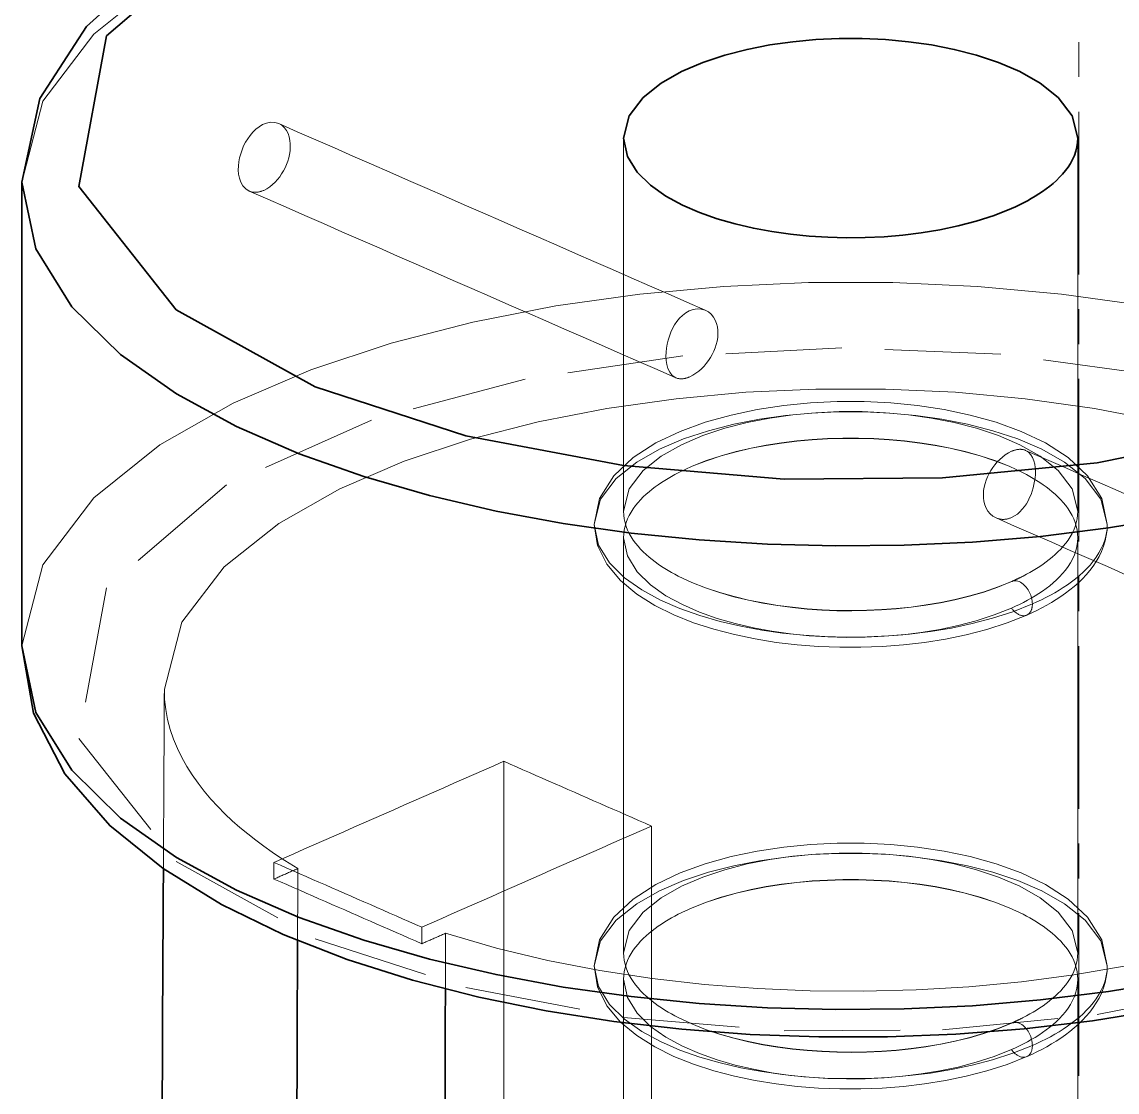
# Model space of a CAD drawing. Header units: millimetres. Extents: x 10 to 410, y 10 to 287.
# Drawn here: x 304.449 to 309.164, y 211.481 to 216.087 of the extents above; entities that cross this region are included whole.
import ezdxf

# ---------------------------------------------------------------- set-up
doc = ezdxf.new("R2010")
doc.units = ezdxf.units.MM
doc.linetypes.add('CENTER', pattern=[1.15, 0.7, -0.15, 0.15, -0.15])
doc.linetypes.add('DASHED', pattern=[0.75, 0.5, -0.25])
for name, color, linetype, lineweight in [('CENTER', 4, 'CENTER', 13), ('HIDDEN', 8, 'DASHED', 18), ('VISIBLE', 7, 'CONTINUOUS', 35)]:
    doc.layers.add(name, color=color, linetype=linetype, lineweight=lineweight)

msp = doc.modelspace()

# ---------------------------------------------------------------- linework, layer by layer
at = {"layer": 'CENTER'}
msp.add_line((309, 169), (309, 273), dxfattribs=at)
at = {"layer": 'HIDDEN'}
for points in [[(311.5858, 215.3964), (311.4959, 215.7456), (311.2763, 216.0342), (310.9922, 216.261), (310.6758, 216.4407), (310.3414, 216.5844), (309.996, 216.6993), (309.6434, 216.79), (309.2861, 216.8597), (308.9256, 216.9104), (308.563, 216.9436), (308.1993, 216.96), (307.8353, 216.96), (307.4715, 216.9436), (307.109, 216.9104), (306.7485, 216.8597), (306.3911, 216.79), (306.0386, 216.6993), (305.6932, 216.5844), (305.3588, 216.4407), (305.0424, 216.261), (304.7583, 216.0342), (304.5387, 215.7456), (304.4488, 215.3964)], [(305.5545, 215.6491), (305.5374, 215.654), (305.5195, 215.6545), (305.502, 215.651), (305.4854, 215.6444), (305.47, 215.6354), (305.4559, 215.6244), (305.443, 215.612), (305.4314, 215.5984), (305.421, 215.5839), (305.4117, 215.5686), (305.4036, 215.5527), (305.3967, 215.5362), (305.3909, 215.5193), (305.3863, 215.502), (305.383, 215.4845), (305.3811, 215.4667), (305.3807, 215.4488), (305.3821, 215.431), (305.3856, 215.4135), (305.3915, 215.3966), (305.4002, 215.3811), (305.4123, 215.3679), (305.4274, 215.3585)], [(305.4901, 215.3616), (305.5036, 215.3685), (305.5163, 215.3769), (305.5281, 215.3863), (305.5391, 215.3968), (305.5493, 215.408), (305.5587, 215.4199), (305.5673, 215.4324), (305.5751, 215.4454), (305.582, 215.4588), (305.5882, 215.4727), (305.5934, 215.4869), (305.5978, 215.5014), (305.6011, 215.5162), (305.6034, 215.5312), (305.6045, 215.5463), (305.6044, 215.5615), (305.6028, 215.5765), (305.5997, 215.5914), (305.5947, 215.6057), (305.5878, 215.6192), (305.5788, 215.6313), (305.5676, 215.6415), (305.5545, 215.6491)], [(305.5545, 215.6491), (305.6344, 215.6141), (305.7142, 215.5792), (305.7941, 215.5443), (305.8739, 215.5094), (305.9538, 215.4744), (306.0336, 215.4395), (306.1135, 215.4046), (306.1933, 215.3696), (306.2732, 215.3347), (306.3531, 215.2998), (306.4329, 215.2649), (306.5128, 215.2299), (306.5926, 215.195), (306.6725, 215.1601), (306.7523, 215.1252), (306.8322, 215.0902), (306.912, 215.0553), (306.9919, 215.0204), (307.0717, 214.9854), (307.1516, 214.9505), (307.2315, 214.9156), (307.3113, 214.8807), (307.3912, 214.8457)], [(307.0393, 213.9807), (307.0393, 214.0505), (307.0393, 214.1203), (307.0393, 214.1902), (307.0393, 214.26), (307.0393, 214.3298), (307.0393, 214.3996), (307.0393, 214.4694), (307.0393, 214.5392), (307.0393, 214.609), (307.0393, 214.6789), (307.0393, 214.7487), (307.0393, 214.8185), (307.0393, 214.8883), (307.0393, 214.9581), (307.0393, 215.0279), (307.0393, 215.0977), (307.0393, 215.1676), (307.0393, 215.2374), (307.0393, 215.3072), (307.0393, 215.377), (307.0393, 215.4468), (307.0393, 215.5166), (307.0393, 215.5864)], [(308.9953, 213.9807), (308.9953, 214.0505), (308.9953, 214.1203), (308.9953, 214.1902), (308.9953, 214.26), (308.9953, 214.3298), (308.9953, 214.3996), (308.9953, 214.4694), (308.9953, 214.5392), (308.9953, 214.609), (308.9953, 214.6789), (308.9953, 214.7487), (308.9953, 214.8185), (308.9953, 214.8883), (308.9953, 214.9581), (308.9953, 215.0279), (308.9953, 215.0977), (308.9953, 215.1676), (308.9953, 215.2374), (308.9953, 215.3072), (308.9953, 215.377), (308.9953, 215.4468), (308.9953, 215.5166), (308.9953, 215.5864)], [(305.4274, 215.3585), (305.43, 215.3574), (305.4326, 215.3564), (305.4353, 215.3556), (305.4381, 215.3549), (305.4408, 215.3543), (305.4436, 215.3539), (305.4464, 215.3535), (305.4492, 215.3533), (305.452, 215.3532), (305.4548, 215.3532), (305.4576, 215.3533), (305.4604, 215.3535), (305.4632, 215.3538), (305.466, 215.3542), (305.4688, 215.3547), (305.4715, 215.3553), (305.4742, 215.356), (305.477, 215.3568), (305.4796, 215.3576), (305.4823, 215.3585), (305.4849, 215.3595), (305.4876, 215.3605), (305.4901, 215.3616)], [(305.4274, 215.3585), (305.5072, 215.3235), (305.5871, 215.2886), (305.667, 215.2537), (305.7468, 215.2187), (305.8267, 215.1838), (305.9065, 215.1489), (305.9864, 215.114), (306.0662, 215.079), (306.1461, 215.0441), (306.2259, 215.0092), (306.3058, 214.9743), (306.3856, 214.9393), (306.4655, 214.9044), (306.5454, 214.8695), (306.6252, 214.8345), (306.7051, 214.7996), (306.7849, 214.7647), (306.8648, 214.7298), (306.9446, 214.6948), (307.0245, 214.6599), (307.1043, 214.625), (307.1842, 214.5901), (307.264, 214.5551)], [(311.5858, 213.4011), (311.4959, 213.7503), (311.2763, 214.0389), (310.9922, 214.2658), (310.6758, 214.4455), (310.3414, 214.5891), (309.996, 214.704), (309.6434, 214.7947), (309.2861, 214.8644), (308.9256, 214.9151), (308.563, 214.9483), (308.1993, 214.9647), (307.8353, 214.9647), (307.4715, 214.9483), (307.109, 214.9151), (306.7485, 214.8644), (306.3911, 214.7947), (306.0386, 214.704), (305.6932, 214.5891), (305.3588, 214.4455), (305.0424, 214.2658), (304.7583, 214.0389), (304.5387, 213.7503), (304.4488, 213.4011)], [(307.3912, 214.8457), (307.3742, 214.8509), (307.3565, 214.852), (307.339, 214.8493), (307.3223, 214.8432), (307.3069, 214.8344), (307.2929, 214.8234), (307.2803, 214.8109), (307.2691, 214.7971), (307.2593, 214.7823), (307.2506, 214.7668), (307.2432, 214.7507), (307.2368, 214.7341), (307.2315, 214.7171), (307.2274, 214.6998), (307.2243, 214.6823), (307.2224, 214.6647), (307.2219, 214.6469), (307.2228, 214.6292), (307.2254, 214.6116), (307.2303, 214.5945), (307.238, 214.5785), (307.2493, 214.5648), (307.264, 214.5551)], [(307.3247, 214.5592), (307.3384, 214.5662), (307.3513, 214.5744), (307.3636, 214.5838), (307.3751, 214.594), (307.3858, 214.605), (307.3958, 214.6167), (307.4051, 214.629), (307.4136, 214.6418), (307.4212, 214.6552), (307.428, 214.669), (307.4338, 214.6832), (307.4386, 214.6979), (307.4423, 214.7128), (307.4447, 214.728), (307.4458, 214.7433), (307.4454, 214.7587), (307.4433, 214.7739), (307.4395, 214.7888), (307.4338, 214.8031), (307.426, 214.8164), (307.4163, 214.8283), (307.4046, 214.8382), (307.3912, 214.8457)], [(310.3947, 212.1713), (310.9822, 212.5204), (311.3603, 213.0767), (311.1744, 213.7118), (310.6377, 214.1317), (310.0068, 214.3974), (309.3424, 214.5643), (308.6634, 214.6564), (307.9787, 214.6838), (307.2943, 214.6493), (306.6163, 214.5495), (305.9543, 214.373), (305.3296, 214.0936), (304.8133, 213.6507), (304.694, 213.0028), (305.1129, 212.4725), (305.7113, 212.1408), (306.3604, 211.9302), (307.0393, 211.8022), (307.7303, 211.7437), (308.4122, 211.7485), (309.0791, 211.8139), (309.7385, 211.9466), (310.3947, 212.1713)], [(307.264, 214.5551), (307.2666, 214.5541), (307.2691, 214.5532), (307.2717, 214.5524), (307.2744, 214.5518), (307.2771, 214.5513), (307.2797, 214.5509), (307.2825, 214.5507), (307.2852, 214.5505), (307.2879, 214.5505), (307.2906, 214.5506), (307.2933, 214.5507), (307.296, 214.551), (307.2987, 214.5514), (307.3014, 214.5518), (307.3041, 214.5524), (307.3067, 214.553), (307.3093, 214.5537), (307.3119, 214.5544), (307.3145, 214.5553), (307.3171, 214.5562), (307.3196, 214.5571), (307.3222, 214.5581), (307.3247, 214.5592)], [(310.9725, 213.2141), (310.8968, 213.5027), (310.7145, 213.741), (310.4791, 213.9283), (310.2172, 214.0768), (309.9404, 214.1955), (309.6546, 214.2905), (309.3628, 214.3654), (309.0672, 214.4231), (308.7689, 214.465), (308.4689, 214.4924), (308.1679, 214.5059), (307.8667, 214.5059), (307.5657, 214.4924), (307.2657, 214.465), (306.9674, 214.4231), (306.6717, 214.3654), (306.38, 214.2905), (306.0941, 214.1955), (305.8174, 214.0768), (305.5554, 213.9283), (305.3201, 213.741), (305.1378, 213.5027), (305.0621, 213.2141)], [(309.1222, 213.9237), (309.099, 214.036), (309.0377, 214.1334), (308.9534, 214.2119), (308.8563, 214.2743), (308.7521, 214.324), (308.6436, 214.3635), (308.5324, 214.3945), (308.4194, 214.4182), (308.3053, 214.4355), (308.1904, 214.4467), (308.075, 214.4523), (307.9596, 214.4523), (307.8442, 214.4467), (307.7293, 214.4355), (307.6151, 214.4182), (307.5021, 214.3945), (307.3909, 214.3635), (307.2825, 214.324), (307.1783, 214.2743), (307.0812, 214.2119), (306.9969, 214.1334), (306.9356, 214.036), (306.9124, 213.9237)], [(309.1222, 213.9237), (309.0944, 214.0318), (309.0264, 214.1212), (308.9384, 214.1914), (308.8405, 214.2471), (308.7369, 214.2915), (308.63, 214.3271), (308.5208, 214.3552), (308.4102, 214.3768), (308.2985, 214.3925), (308.1863, 214.4028), (308.0737, 214.4078), (307.9609, 214.4078), (307.8483, 214.4028), (307.7361, 214.3925), (307.6244, 214.3768), (307.5138, 214.3552), (307.4046, 214.3271), (307.2977, 214.2915), (307.1941, 214.2471), (307.0962, 214.1914), (307.0082, 214.1212), (306.9402, 214.0318), (306.9124, 213.9237)], [(308.9953, 213.9807), (308.9707, 214.0764), (308.9105, 214.1555), (308.8326, 214.2177), (308.7459, 214.2669), (308.6543, 214.3063), (308.5596, 214.3378), (308.463, 214.3627), (308.365, 214.3818), (308.2662, 214.3957), (308.1669, 214.4048), (308.0672, 214.4092), (307.9674, 214.4092), (307.8677, 214.4048), (307.7683, 214.3957), (307.6695, 214.3818), (307.5716, 214.3627), (307.475, 214.3378), (307.3803, 214.3063), (307.2887, 214.2669), (307.2019, 214.2177), (307.1241, 214.1555), (307.0639, 214.0764), (307.0393, 213.9807)], [(308.7597, 214.146), (308.6996, 214.1741), (308.6377, 214.1984), (308.5747, 214.2193), (308.5107, 214.2372), (308.4461, 214.2523), (308.3809, 214.265), (308.3153, 214.2754), (308.2493, 214.2835), (308.1832, 214.2896), (308.1169, 214.2936), (308.0505, 214.2955), (307.9841, 214.2955), (307.9177, 214.2936), (307.8514, 214.2896), (307.7852, 214.2835), (307.7193, 214.2754), (307.6537, 214.265), (307.5885, 214.2523), (307.5239, 214.2372), (307.4599, 214.2193), (307.3968, 214.1984), (307.335, 214.1741), (307.2749, 214.146)], [(308.7597, 214.146), (308.6996, 214.174), (308.6377, 214.1981), (308.5746, 214.2188), (308.5106, 214.2365), (308.4459, 214.2515), (308.3808, 214.264), (308.3151, 214.2742), (308.2492, 214.2823), (308.1831, 214.2882), (308.1168, 214.2922), (308.0505, 214.2941), (307.9841, 214.2941), (307.9177, 214.2922), (307.8515, 214.2882), (307.7853, 214.2823), (307.7194, 214.2742), (307.6538, 214.264), (307.5886, 214.2515), (307.524, 214.2365), (307.46, 214.2188), (307.3969, 214.1981), (307.335, 214.1741), (307.2749, 214.146)], [(308.7099, 214.2384), (308.6962, 214.2314), (308.6832, 214.2231), (308.671, 214.2138), (308.6595, 214.2035), (308.6488, 214.1925), (308.6387, 214.1809), (308.6295, 214.1686), (308.621, 214.1557), (308.6134, 214.1424), (308.6066, 214.1286), (308.6008, 214.1143), (308.596, 214.0997), (308.5923, 214.0848), (308.5899, 214.0696), (308.5888, 214.0542), (308.5892, 214.0388), (308.5913, 214.0236), (308.5951, 214.0087), (308.6008, 213.9944), (308.6085, 213.9811), (308.6183, 213.9693), (308.63, 213.9593), (308.6434, 213.9518)], [(308.7705, 214.2424), (308.768, 214.2435), (308.7654, 214.2443), (308.7628, 214.2451), (308.7602, 214.2457), (308.7575, 214.2463), (308.7548, 214.2466), (308.7521, 214.2469), (308.7494, 214.247), (308.7467, 214.2471), (308.744, 214.247), (308.7413, 214.2468), (308.7386, 214.2466), (308.7359, 214.2462), (308.7332, 214.2457), (308.7305, 214.2452), (308.7279, 214.2446), (308.7252, 214.2439), (308.7226, 214.2431), (308.72, 214.2423), (308.7175, 214.2414), (308.7149, 214.2404), (308.7124, 214.2394), (308.7099, 214.2384)], [(308.7099, 213.9533), (308.723, 213.9602), (308.7351, 213.9686), (308.7463, 213.9784), (308.7564, 213.9891), (308.7656, 214.0007), (308.7739, 214.013), (308.7813, 214.0257), (308.7879, 214.039), (308.7938, 214.0526), (308.7988, 214.0665), (308.8031, 214.0806), (308.8066, 214.095), (308.8094, 214.1095), (308.8114, 214.1242), (308.8125, 214.1389), (308.8127, 214.1537), (308.8118, 214.1685), (308.8097, 214.1831), (308.8061, 214.1975), (308.8008, 214.2113), (308.7932, 214.2239), (308.7831, 214.2347), (308.7705, 214.2424)], [(308.7705, 214.2424), (308.8504, 214.2075), (308.9302, 214.1726), (309.0101, 214.1376), (309.0899, 214.1027), (309.1698, 214.0678), (309.2497, 214.0329), (309.3295, 213.9979), (309.4094, 213.963), (309.4892, 213.9281), (309.5691, 213.8932), (309.6489, 213.8582), (309.7288, 213.8233), (309.8086, 213.7884), (309.8885, 213.7534), (309.9684, 213.7185), (310.0482, 213.6836), (310.1281, 213.6487), (310.2079, 213.6137), (310.2878, 213.5788), (310.3676, 213.5439), (310.4475, 213.509), (310.5273, 213.474), (310.6072, 213.4391)], [(307.2749, 214.146), (307.2601, 214.1383), (307.2455, 214.1302), (307.231, 214.1219), (307.2168, 214.1132), (307.2027, 214.1042), (307.1889, 214.0948), (307.1754, 214.0851), (307.1621, 214.0749), (307.1492, 214.0644), (307.1367, 214.0534), (307.1245, 214.0419), (307.1129, 214.03), (307.1017, 214.0176), (307.0912, 214.0047), (307.0813, 213.9912), (307.0723, 213.9772), (307.064, 213.9627), (307.0568, 213.9476), (307.0507, 213.9321), (307.0458, 213.9162), (307.0422, 213.8999), (307.04, 213.8834), (307.0393, 213.8667)], [(308.9953, 213.8667), (308.9946, 213.8834), (308.9924, 213.8999), (308.9888, 213.9162), (308.9839, 213.9321), (308.9778, 213.9476), (308.9705, 213.9627), (308.9623, 213.9772), (308.9532, 213.9912), (308.9434, 214.0047), (308.9329, 214.0176), (308.9217, 214.03), (308.91, 214.0419), (308.8979, 214.0534), (308.8854, 214.0644), (308.8724, 214.0749), (308.8592, 214.0851), (308.8457, 214.0948), (308.8319, 214.1042), (308.8178, 214.1132), (308.8036, 214.1219), (308.7891, 214.1302), (308.7745, 214.1383), (308.7597, 214.146)], [(307.0393, 213.9807), (307.04, 213.9641), (307.0422, 213.9475), (307.0458, 213.9312), (307.0507, 213.9153), (307.0568, 213.8998), (307.064, 213.8847), (307.0723, 213.8702), (307.0813, 213.8562), (307.0912, 213.8428), (307.1017, 213.8298), (307.1129, 213.8174), (307.1245, 213.8055), (307.1367, 213.794), (307.1492, 213.783), (307.1621, 213.7725), (307.1754, 213.7623), (307.1889, 213.7526), (307.2027, 213.7432), (307.2168, 213.7342), (307.231, 213.7255), (307.2455, 213.7172), (307.2601, 213.7091), (307.2749, 213.7014)], [(308.6434, 213.9518), (308.6462, 213.9507), (308.649, 213.9496), (308.6518, 213.9487), (308.6547, 213.9479), (308.6576, 213.9472), (308.6605, 213.9466), (308.6634, 213.9462), (308.6664, 213.9458), (308.6693, 213.9456), (308.6723, 213.9455), (308.6753, 213.9454), (308.6783, 213.9455), (308.6812, 213.9458), (308.6842, 213.9461), (308.6872, 213.9465), (308.6901, 213.947), (308.693, 213.9476), (308.6959, 213.9484), (308.6988, 213.9492), (308.7016, 213.9501), (308.7044, 213.9511), (308.7072, 213.9522), (308.7099, 213.9533)], [(308.6434, 213.9518), (308.7233, 213.9169), (308.8031, 213.882), (308.883, 213.847), (308.9628, 213.8121), (309.0427, 213.7772), (309.1225, 213.7422), (309.2024, 213.7073), (309.2823, 213.6724), (309.3621, 213.6375), (309.442, 213.6025), (309.5218, 213.5676), (309.6017, 213.5327), (309.6815, 213.4978), (309.7614, 213.4628), (309.8412, 213.4279), (309.9211, 213.393), (310.0009, 213.358), (310.0808, 213.3231), (310.1607, 213.2882), (310.2405, 213.2533), (310.3204, 213.2183), (310.4002, 213.1834), (310.4801, 213.1485)], [(308.7597, 213.7014), (308.7745, 213.7091), (308.7891, 213.7172), (308.8036, 213.7255), (308.8178, 213.7342), (308.8319, 213.7432), (308.8457, 213.7526), (308.8592, 213.7623), (308.8724, 213.7725), (308.8854, 213.783), (308.8979, 213.794), (308.91, 213.8055), (308.9217, 213.8174), (308.9329, 213.8298), (308.9434, 213.8428), (308.9532, 213.8562), (308.9623, 213.8702), (308.9705, 213.8847), (308.9778, 213.8998), (308.9839, 213.9153), (308.9888, 213.9312), (308.9924, 213.9475), (308.9946, 213.9641), (308.9953, 213.9807)], [(306.9124, 213.9237), (306.931, 213.8351), (306.979, 213.7579), (307.044, 213.6942), (307.1185, 213.6417), (307.1986, 213.5982), (307.2822, 213.5618), (307.3681, 213.5314), (307.4557, 213.5062), (307.5445, 213.4856), (307.6342, 213.469), (307.7245, 213.4563), (307.8152, 213.4471), (307.9062, 213.4414), (307.9973, 213.439), (308.0885, 213.44), (308.1796, 213.4442), (308.2704, 213.4519), (308.3609, 213.463), (308.4509, 213.4778), (308.5401, 213.4967), (308.6283, 213.5198), (308.715, 213.5478), (308.7998, 213.5815)], [(308.7756, 213.5334), (308.6905, 213.4997), (308.6034, 213.4718), (308.5149, 213.4488), (308.4253, 213.4302), (308.335, 213.4158), (308.2441, 213.4052), (308.1529, 213.3983), (308.0615, 213.3949), (307.97, 213.3949), (307.8786, 213.3984), (307.7874, 213.4055), (307.6966, 213.4162), (307.6063, 213.4308), (307.5167, 213.4494), (307.4282, 213.4726), (307.3412, 213.5008), (307.2563, 213.5347), (307.1743, 213.5753), (307.0969, 213.6239), (307.0266, 213.6823), (306.9678, 213.7522), (306.9271, 213.8338), (306.9124, 213.9237)], [(309.1222, 213.9237), (309.1212, 213.8997), (309.1181, 213.876), (309.113, 213.8525), (309.106, 213.8296), (309.0972, 213.8072), (309.0868, 213.7856), (309.0749, 213.7648), (309.0617, 213.7448), (309.0473, 213.7256), (309.0318, 213.7072), (309.0154, 213.6897), (308.9982, 213.673), (308.9802, 213.6571), (308.9617, 213.6419), (308.9425, 213.6274), (308.9229, 213.6136), (308.9028, 213.6005), (308.8824, 213.588), (308.8615, 213.576), (308.8404, 213.5646), (308.819, 213.5537), (308.7974, 213.5433), (308.7756, 213.5334)], [(308.7998, 213.5815), (308.8194, 213.5903), (308.8389, 213.5996), (308.8582, 213.6092), (308.8772, 213.6193), (308.896, 213.6298), (308.9146, 213.6408), (308.9328, 213.6523), (308.9507, 213.6643), (308.9682, 213.6769), (308.9853, 213.69), (309.0019, 213.7038), (309.018, 213.7182), (309.0334, 213.7333), (309.048, 213.7491), (309.0618, 213.7656), (309.0746, 213.783), (309.0863, 213.8011), (309.0966, 213.82), (309.1055, 213.8397), (309.1126, 213.86), (309.1179, 213.8809), (309.1211, 213.9022), (309.1222, 213.9237)], [(307.0393, 213.8667), (307.0557, 213.7882), (307.0982, 213.72), (307.1558, 213.6636), (307.2217, 213.6171), (307.2926, 213.5786), (307.3666, 213.5464), (307.4427, 213.5195), (307.5202, 213.4972), (307.5988, 213.4789), (307.6782, 213.4642), (307.7581, 213.453), (307.8384, 213.4449), (307.919, 213.4398), (307.9996, 213.4377), (308.0803, 213.4385), (308.1609, 213.4423), (308.2414, 213.449), (308.3215, 213.4589), (308.4011, 213.472), (308.4801, 213.4887), (308.5581, 213.5092), (308.6349, 213.534), (308.7099, 213.5638)], [(307.0393, 212.0804), (307.0393, 212.1581), (307.0393, 212.2358), (307.0393, 212.3134), (307.0393, 212.3911), (307.0393, 212.4688), (307.0393, 212.5464), (307.0393, 212.6241), (307.0393, 212.7017), (307.0393, 212.7794), (307.0393, 212.8571), (307.0393, 212.9347), (307.0393, 213.0124), (307.0393, 213.0901), (307.0393, 213.1677), (307.0393, 213.2454), (307.0393, 213.3231), (307.0393, 213.4007), (307.0393, 213.4784), (307.0393, 213.556), (307.0393, 213.6337), (307.0393, 213.7114), (307.0393, 213.789), (307.0393, 213.8667)], [(308.7099, 213.5638), (308.7273, 213.5716), (308.7445, 213.5798), (308.7616, 213.5883), (308.7785, 213.5973), (308.7951, 213.6066), (308.8115, 213.6163), (308.8277, 213.6265), (308.8435, 213.6371), (308.859, 213.6482), (308.8742, 213.6598), (308.8889, 213.672), (308.9031, 213.6848), (308.9167, 213.6981), (308.9296, 213.7121), (308.9419, 213.7268), (308.9532, 213.7421), (308.9635, 213.7582), (308.9727, 213.7749), (308.9805, 213.7923), (308.9868, 213.8103), (308.9915, 213.8288), (308.9944, 213.8477), (308.9953, 213.8667)], [(308.9953, 212.0804), (308.9953, 212.1581), (308.9953, 212.2358), (308.9953, 212.3134), (308.9953, 212.3911), (308.9953, 212.4688), (308.9953, 212.5464), (308.9953, 212.6241), (308.9953, 212.7017), (308.9953, 212.7794), (308.9953, 212.8571), (308.9953, 212.9347), (308.9953, 213.0124), (308.9953, 213.0901), (308.9953, 213.1677), (308.9953, 213.2454), (308.9953, 213.3231), (308.9953, 213.4007), (308.9953, 213.4784), (308.9953, 213.556), (308.9953, 213.6337), (308.9953, 213.7114), (308.9953, 213.789), (308.9953, 213.8667)], [(307.2749, 213.7014), (307.3328, 213.6742), (307.3923, 213.6507), (307.453, 213.6302), (307.5146, 213.6127), (307.5768, 213.5976), (307.6396, 213.5849), (307.7027, 213.5744), (307.7662, 213.566), (307.8299, 213.5596), (307.8937, 213.5551), (307.9577, 213.5524), (308.0217, 213.5516), (308.0858, 213.5527), (308.1497, 213.5556), (308.2136, 213.5604), (308.2772, 213.5671), (308.3407, 213.5758), (308.4038, 213.5866), (308.4665, 213.5996), (308.5286, 213.6149), (308.59, 213.6329), (308.6506, 213.6537), (308.7099, 213.6778)], [(307.2749, 213.7014), (307.3329, 213.6743), (307.3925, 213.6509), (307.4533, 213.6306), (307.515, 213.6132), (307.5773, 213.5983), (307.6402, 213.5858), (307.7034, 213.5755), (307.7669, 213.5672), (307.8307, 213.5608), (307.8946, 213.5564), (307.9587, 213.5538), (308.0227, 213.5531), (308.0868, 213.5541), (308.1508, 213.557), (308.2147, 213.5618), (308.2785, 213.5684), (308.3419, 213.5771), (308.4051, 213.5878), (308.4679, 213.6007), (308.5301, 213.616), (308.5916, 213.6338), (308.6523, 213.6546), (308.7117, 213.6786)], [(308.7099, 213.6778), (308.7121, 213.6787), (308.7143, 213.6797), (308.7165, 213.6807), (308.7187, 213.6817), (308.7209, 213.6827), (308.723, 213.6837), (308.7252, 213.6847), (308.7274, 213.6857), (308.7296, 213.6867), (308.7317, 213.6877), (308.7339, 213.6887), (308.7361, 213.6897), (308.7382, 213.6908), (308.7404, 213.6918), (308.7426, 213.6929), (308.7447, 213.6939), (308.7469, 213.695), (308.749, 213.696), (308.7512, 213.6971), (308.7533, 213.6982), (308.7555, 213.6992), (308.7576, 213.7003), (308.7597, 213.7014)], [(308.7117, 213.6786), (308.7116, 213.6786), (308.7115, 213.6785), (308.7114, 213.6785), (308.7114, 213.6785), (308.7113, 213.6784), (308.7112, 213.6784), (308.7111, 213.6784), (308.7111, 213.6783), (308.711, 213.6783), (308.7109, 213.6783), (308.7108, 213.6782), (308.7107, 213.6782), (308.7107, 213.6781), (308.7106, 213.6781), (308.7105, 213.6781), (308.7104, 213.678), (308.7104, 213.678), (308.7103, 213.678), (308.7102, 213.6779), (308.7101, 213.6779), (308.7101, 213.6778), (308.71, 213.6778), (308.7099, 213.6778)], [(308.7597, 213.7014), (308.7577, 213.7004), (308.7556, 213.6993), (308.7535, 213.6983), (308.7515, 213.6973), (308.7494, 213.6962), (308.7473, 213.6952), (308.7452, 213.6942), (308.7432, 213.6932), (308.7411, 213.6922), (308.739, 213.6912), (308.7369, 213.6902), (308.7348, 213.6892), (308.7327, 213.6882), (308.7306, 213.6872), (308.7285, 213.6862), (308.7264, 213.6853), (308.7243, 213.6843), (308.7222, 213.6833), (308.7201, 213.6824), (308.718, 213.6814), (308.7159, 213.6805), (308.7138, 213.6795), (308.7117, 213.6786)], [(308.7998, 213.5815), (308.7995, 213.588), (308.7989, 213.5944), (308.7978, 213.6008), (308.7964, 213.6072), (308.7946, 213.6134), (308.7925, 213.6196), (308.7901, 213.6256), (308.7874, 213.6315), (308.7844, 213.6372), (308.781, 213.6428), (308.7774, 213.6482), (308.7734, 213.6534), (308.7692, 213.6583), (308.7646, 213.6629), (308.7598, 213.6672), (308.7546, 213.6711), (308.749, 213.6746), (308.7432, 213.6775), (308.7371, 213.6796), (308.7308, 213.681), (308.7243, 213.6814), (308.7178, 213.6806), (308.7117, 213.6786)], [(308.7756, 213.5334), (308.7778, 213.5345), (308.7799, 213.5358), (308.7819, 213.5372), (308.7839, 213.5387), (308.7857, 213.5404), (308.7874, 213.5422), (308.7889, 213.5441), (308.7904, 213.5461), (308.7917, 213.5482), (308.7929, 213.5504), (308.794, 213.5526), (308.795, 213.5549), (308.7959, 213.5572), (308.7967, 213.5595), (308.7974, 213.5619), (308.798, 213.5643), (308.7985, 213.5667), (308.7989, 213.5691), (308.7992, 213.5716), (308.7995, 213.5741), (308.7996, 213.5765), (308.7997, 213.579), (308.7998, 213.5815)], [(308.7099, 213.5638), (308.7119, 213.561), (308.714, 213.5584), (308.7162, 213.5558), (308.7185, 213.5533), (308.7208, 213.5508), (308.7233, 213.5485), (308.7258, 213.5462), (308.7284, 213.5441), (308.7311, 213.542), (308.7339, 213.5401), (308.7368, 213.5383), (308.7397, 213.5366), (308.7427, 213.5352), (308.7459, 213.5338), (308.7491, 213.5327), (308.7523, 213.5318), (308.7556, 213.5312), (308.759, 213.5308), (308.7624, 213.5307), (308.7658, 213.5309), (308.7691, 213.5314), (308.7724, 213.5322), (308.7756, 213.5334)], [(305.0621, 213.2141), (305.0619, 213.1805), (305.0617, 213.1469), (305.0615, 213.1133), (305.0614, 213.0796), (305.0612, 213.046), (305.061, 213.0124), (305.0609, 212.9788), (305.0607, 212.9452), (305.0605, 212.9116), (305.0603, 212.878), (305.0602, 212.8444), (305.06, 212.8108), (305.0598, 212.7772), (305.0596, 212.7436), (305.0595, 212.71), (305.0593, 212.6764), (305.0591, 212.6428), (305.0589, 212.6092), (305.0588, 212.5756), (305.0586, 212.542), (305.0584, 212.5084), (305.0582, 212.4748), (305.0581, 212.4412)], [(305.0621, 213.2141), (305.0635, 213.1704), (305.0683, 213.1269), (305.0763, 213.0839), (305.0874, 213.0416), (305.1014, 213.0002), (305.1181, 212.9598), (305.1373, 212.9205), (305.1587, 212.8823), (305.1821, 212.8454), (305.2073, 212.8097), (305.2341, 212.7752), (305.2624, 212.7418), (305.292, 212.7097), (305.3228, 212.6786), (305.3547, 212.6486), (305.3874, 212.6197), (305.4211, 212.5917), (305.4555, 212.5647), (305.4906, 212.5387), (305.5263, 212.5135), (305.5627, 212.4891), (305.5995, 212.4656), (305.6369, 212.4428)], [(306.2733, 212.1644), (306.492, 212.1006), (306.7135, 212.0476), (306.9371, 212.0043), (307.1623, 211.97), (307.3886, 211.9443), (307.6157, 211.9266), (307.8433, 211.9168), (308.071, 211.9148), (308.2987, 211.9205), (308.5261, 211.9339), (308.7529, 211.9554), (308.9787, 211.9851), (309.2032, 212.0236), (309.4259, 212.0713), (309.6462, 212.1293), (309.8632, 212.1986), (310.0756, 212.2808), (310.2815, 212.3779), (310.478, 212.4931), (310.6595, 212.6304), (310.8163, 212.7951), (310.9299, 212.9917), (310.9725, 213.2141)], [(305.5342, 212.4689), (305.5772, 212.4878), (305.6202, 212.5067), (305.6632, 212.5257), (305.7062, 212.5446), (305.7492, 212.5635), (305.7922, 212.5824), (305.8352, 212.6014), (305.8782, 212.6203), (305.9213, 212.6392), (305.9643, 212.6581), (306.0073, 212.6771), (306.0503, 212.696), (306.0933, 212.7149), (306.1363, 212.7338), (306.1793, 212.7528), (306.2223, 212.7717), (306.2653, 212.7906), (306.3083, 212.8095), (306.3513, 212.8285), (306.3943, 212.8474), (306.4373, 212.8663), (306.4803, 212.8852), (306.5233, 212.9042)], [(306.5233, 209.2699), (306.5233, 209.4279), (306.5233, 209.5859), (306.5233, 209.7439), (306.5233, 209.9019), (306.5233, 210.0599), (306.5233, 210.218), (306.5233, 210.376), (306.5233, 210.534), (306.5233, 210.692), (306.5233, 210.85), (306.5233, 211.008), (306.5233, 211.166), (306.5233, 211.324), (306.5233, 211.482), (306.5233, 211.6401), (306.5233, 211.7981), (306.5233, 211.9561), (306.5233, 212.1141), (306.5233, 212.2721), (306.5233, 212.4301), (306.5233, 212.5881), (306.5233, 212.7461), (306.5233, 212.9042)], [(306.5233, 212.9042), (306.551, 212.8921), (306.5787, 212.8799), (306.6063, 212.8678), (306.634, 212.8557), (306.6617, 212.8436), (306.6894, 212.8315), (306.717, 212.8194), (306.7447, 212.8073), (306.7724, 212.7952), (306.8, 212.7831), (306.8277, 212.771), (306.8554, 212.7589), (306.8831, 212.7468), (306.9107, 212.7347), (306.9384, 212.7226), (306.9661, 212.7105), (306.9938, 212.6984), (307.0214, 212.6863), (307.0491, 212.6742), (307.0768, 212.6621), (307.1044, 212.65), (307.1321, 212.6379), (307.1598, 212.6258)], [(306.1707, 212.1905), (306.2137, 212.2094), (306.2567, 212.2283), (306.2997, 212.2473), (306.3427, 212.2662), (306.3857, 212.2851), (306.4287, 212.304), (306.4717, 212.323), (306.5147, 212.3419), (306.5577, 212.3608), (306.6007, 212.3797), (306.6437, 212.3987), (306.6867, 212.4176), (306.7297, 212.4365), (306.7727, 212.4554), (306.8157, 212.4744), (306.8588, 212.4933), (306.9018, 212.5122), (306.9448, 212.5311), (306.9878, 212.5501), (307.0308, 212.569), (307.0738, 212.5879), (307.1168, 212.6068), (307.1598, 212.6258)], [(307.1598, 208.9915), (307.1598, 209.1495), (307.1598, 209.3075), (307.1598, 209.4655), (307.1598, 209.6235), (307.1598, 209.7816), (307.1598, 209.9396), (307.1598, 210.0976), (307.1598, 210.2556), (307.1598, 210.4136), (307.1598, 210.5716), (307.1598, 210.7296), (307.1598, 210.8876), (307.1598, 211.0457), (307.1598, 211.2037), (307.1598, 211.3617), (307.1598, 211.5197), (307.1598, 211.6777), (307.1598, 211.8357), (307.1598, 211.9937), (307.1598, 212.1517), (307.1598, 212.3097), (307.1598, 212.4678), (307.1598, 212.6258)], [(309.1222, 212.0234), (309.099, 212.1358), (309.0377, 212.2331), (308.9534, 212.3116), (308.8563, 212.374), (308.7521, 212.4237), (308.6436, 212.4632), (308.5324, 212.4942), (308.4194, 212.518), (308.3053, 212.5352), (308.1904, 212.5465), (308.075, 212.552), (307.9596, 212.552), (307.8442, 212.5465), (307.7293, 212.5352), (307.6151, 212.518), (307.5021, 212.4942), (307.3909, 212.4632), (307.2825, 212.4237), (307.1783, 212.374), (307.0812, 212.3116), (306.9969, 212.2331), (306.9356, 212.1358), (306.9124, 212.0234)], [(309.1222, 212.0234), (309.0944, 212.1315), (309.0264, 212.2209), (308.9384, 212.2911), (308.8405, 212.3468), (308.7369, 212.3913), (308.63, 212.4268), (308.5208, 212.4549), (308.4102, 212.4765), (308.2985, 212.4922), (308.1863, 212.5025), (308.0737, 212.5076), (307.9609, 212.5076), (307.8483, 212.5025), (307.7361, 212.4922), (307.6244, 212.4765), (307.5138, 212.4549), (307.4046, 212.4268), (307.2977, 212.3913), (307.1941, 212.3468), (307.0962, 212.2911), (307.0082, 212.2209), (306.9402, 212.1315), (306.9124, 212.0234)], [(308.9953, 212.0804), (308.9707, 212.1761), (308.9105, 212.2552), (308.8326, 212.3174), (308.7459, 212.3667), (308.6543, 212.406), (308.5596, 212.4375), (308.463, 212.4624), (308.365, 212.4815), (308.2662, 212.4954), (308.1669, 212.5045), (308.0672, 212.509), (307.9674, 212.509), (307.8677, 212.5045), (307.7683, 212.4954), (307.6695, 212.4815), (307.5716, 212.4624), (307.475, 212.4375), (307.3803, 212.406), (307.2887, 212.3667), (307.2019, 212.3174), (307.1241, 212.2552), (307.0639, 212.1761), (307.0393, 212.0804)], [(305.5342, 212.3976), (305.5342, 212.4007), (305.5342, 212.4038), (305.5342, 212.4069), (305.5342, 212.41), (305.5342, 212.4131), (305.5342, 212.4162), (305.5342, 212.4193), (305.5342, 212.4224), (305.5342, 212.4255), (305.5342, 212.4286), (305.5342, 212.4317), (305.5342, 212.4348), (305.5342, 212.4379), (305.5342, 212.441), (305.5342, 212.4441), (305.5342, 212.4472), (305.5342, 212.4503), (305.5342, 212.4534), (305.5342, 212.4565), (305.5342, 212.4596), (305.5342, 212.4627), (305.5342, 212.4658), (305.5342, 212.4689)], [(305.5342, 212.4689), (305.5619, 212.4568), (305.5896, 212.4447), (305.6172, 212.4326), (305.6449, 212.4205), (305.6726, 212.4084), (305.7002, 212.3963), (305.7279, 212.3842), (305.7556, 212.3721), (305.7833, 212.3599), (305.8109, 212.3478), (305.8386, 212.3357), (305.8663, 212.3236), (305.894, 212.3115), (305.9216, 212.2994), (305.9493, 212.2873), (305.977, 212.2752), (306.0046, 212.2631), (306.0323, 212.251), (306.06, 212.2389), (306.0877, 212.2268), (306.1153, 212.2147), (306.143, 212.2026), (306.1707, 212.1905)], [(305.5342, 212.3976), (305.5387, 212.3996), (305.5431, 212.4015), (305.5476, 212.4035), (305.5521, 212.4055), (305.5565, 212.4074), (305.561, 212.4094), (305.5654, 212.4114), (305.5699, 212.4133), (305.5744, 212.4153), (305.5788, 212.4173), (305.5833, 212.4192), (305.5878, 212.4212), (305.5922, 212.4231), (305.5967, 212.4251), (305.6012, 212.4271), (305.6056, 212.429), (305.6101, 212.431), (305.6145, 212.433), (305.619, 212.4349), (305.6235, 212.4369), (305.6279, 212.4389), (305.6324, 212.4408), (305.6369, 212.4428)], [(305.6369, 212.4428), (305.6368, 212.4293), (305.6368, 212.4159), (305.6367, 212.4024), (305.6367, 212.389), (305.6366, 212.3755), (305.6366, 212.362), (305.6365, 212.3486), (305.6365, 212.3351), (305.6364, 212.3217), (305.6364, 212.3082), (305.6363, 212.2947), (305.6363, 212.2813), (305.6362, 212.2678), (305.6362, 212.2544), (305.6361, 212.2409), (305.6361, 212.2274), (305.636, 212.214), (305.636, 212.2005), (305.6359, 212.1871), (305.6359, 212.1736), (305.6358, 212.1601), (305.6358, 212.1467), (305.6357, 212.1332)], [(306.1707, 212.1192), (306.143, 212.1313), (306.1153, 212.1434), (306.0877, 212.1555), (306.06, 212.1677), (306.0323, 212.1798), (306.0046, 212.1919), (305.977, 212.204), (305.9493, 212.2161), (305.9216, 212.2282), (305.894, 212.2403), (305.8663, 212.2524), (305.8386, 212.2645), (305.8109, 212.2766), (305.7833, 212.2887), (305.7556, 212.3008), (305.7279, 212.3129), (305.7002, 212.325), (305.6726, 212.3371), (305.6449, 212.3492), (305.6172, 212.3613), (305.5896, 212.3734), (305.5619, 212.3855), (305.5342, 212.3976)], [(308.7597, 212.2457), (308.6996, 212.2739), (308.6377, 212.2981), (308.5747, 212.319), (308.5107, 212.3369), (308.4461, 212.3521), (308.3809, 212.3648), (308.3153, 212.3751), (308.2493, 212.3833), (308.1832, 212.3893), (308.1169, 212.3933), (308.0505, 212.3953), (307.9841, 212.3953), (307.9177, 212.3933), (307.8514, 212.3893), (307.7852, 212.3833), (307.7193, 212.3751), (307.6537, 212.3648), (307.5885, 212.3521), (307.5239, 212.3369), (307.4599, 212.319), (307.3968, 212.2981), (307.335, 212.2739), (307.2749, 212.2457)], [(308.7597, 212.2457), (308.6996, 212.2738), (308.6377, 212.2979), (308.5746, 212.3185), (308.5106, 212.3362), (308.4459, 212.3512), (308.3808, 212.3638), (308.3151, 212.374), (308.2492, 212.382), (308.1831, 212.388), (308.1168, 212.3919), (308.0505, 212.3938), (307.9841, 212.3938), (307.9177, 212.3919), (307.8515, 212.388), (307.7853, 212.382), (307.7194, 212.374), (307.6538, 212.3638), (307.5886, 212.3512), (307.524, 212.3362), (307.46, 212.3185), (307.3969, 212.2979), (307.335, 212.2738), (307.2749, 212.2457)], [(307.2749, 212.2457), (307.2601, 212.238), (307.2455, 212.23), (307.231, 212.2216), (307.2168, 212.2129), (307.2027, 212.2039), (307.1889, 212.1945), (307.1754, 212.1848), (307.1621, 212.1746), (307.1492, 212.1641), (307.1367, 212.1531), (307.1245, 212.1417), (307.1129, 212.1297), (307.1017, 212.1173), (307.0912, 212.1044), (307.0813, 212.0909), (307.0723, 212.0769), (307.064, 212.0624), (307.0568, 212.0474), (307.0507, 212.0319), (307.0458, 212.0159), (307.0422, 211.9996), (307.04, 211.9831), (307.0393, 211.9664)], [(308.9953, 211.9664), (308.9946, 211.9831), (308.9924, 211.9996), (308.9888, 212.0159), (308.9839, 212.0319), (308.9778, 212.0474), (308.9705, 212.0624), (308.9623, 212.0769), (308.9532, 212.0909), (308.9434, 212.1044), (308.9329, 212.1173), (308.9217, 212.1297), (308.91, 212.1417), (308.8979, 212.1531), (308.8854, 212.1641), (308.8724, 212.1746), (308.8592, 212.1848), (308.8457, 212.1945), (308.8319, 212.2039), (308.8178, 212.2129), (308.8036, 212.2216), (308.7891, 212.23), (308.7745, 212.238), (308.7597, 212.2457)], [(306.1707, 212.1192), (306.1707, 212.1223), (306.1707, 212.1254), (306.1707, 212.1285), (306.1707, 212.1316), (306.1707, 212.1347), (306.1707, 212.1378), (306.1707, 212.1409), (306.1707, 212.144), (306.1707, 212.1471), (306.1707, 212.1502), (306.1707, 212.1533), (306.1707, 212.1564), (306.1707, 212.1595), (306.1707, 212.1626), (306.1707, 212.1657), (306.1707, 212.1688), (306.1707, 212.1719), (306.1707, 212.175), (306.1707, 212.1781), (306.1707, 212.1812), (306.1707, 212.1843), (306.1707, 212.1874), (306.1707, 212.1905)], [(306.1707, 212.1192), (306.1751, 212.1212), (306.1796, 212.1232), (306.1841, 212.1251), (306.1885, 212.1271), (306.193, 212.1291), (306.1975, 212.131), (306.2019, 212.133), (306.2064, 212.1349), (306.2108, 212.1369), (306.2153, 212.1389), (306.2198, 212.1408), (306.2242, 212.1428), (306.2287, 212.1448), (306.2332, 212.1467), (306.2376, 212.1487), (306.2421, 212.1507), (306.2465, 212.1526), (306.251, 212.1546), (306.2555, 212.1566), (306.2599, 212.1585), (306.2644, 212.1605), (306.2689, 212.1624), (306.2733, 212.1644)], [(306.2733, 212.1644), (306.2733, 212.154), (306.2732, 212.1435), (306.2732, 212.1331), (306.2732, 212.1227), (306.2731, 212.1122), (306.2731, 212.1018), (306.2731, 212.0913), (306.273, 212.0809), (306.273, 212.0705), (306.2729, 212.06), (306.2729, 212.0496), (306.2729, 212.0391), (306.2728, 212.0287), (306.2728, 212.0183), (306.2727, 212.0078), (306.2727, 211.9974), (306.2727, 211.987), (306.2726, 211.9765), (306.2726, 211.9661), (306.2725, 211.9556), (306.2725, 211.9452), (306.2725, 211.9348), (306.2724, 211.9243)], [(307.0393, 212.0804), (307.04, 212.0638), (307.0422, 212.0472), (307.0458, 212.031), (307.0507, 212.015), (307.0568, 211.9995), (307.064, 211.9845), (307.0723, 211.9699), (307.0813, 211.9559), (307.0912, 211.9425), (307.1017, 211.9296), (307.1129, 211.9171), (307.1245, 211.9052), (307.1367, 211.8938), (307.1492, 211.8828), (307.1621, 211.8722), (307.1754, 211.8621), (307.1889, 211.8523), (307.2027, 211.843), (307.2168, 211.8339), (307.231, 211.8253), (307.2455, 211.8169), (307.2601, 211.8089), (307.2749, 211.8011)], [(308.7597, 211.8011), (308.7745, 211.8089), (308.7891, 211.8169), (308.8036, 211.8253), (308.8178, 211.8339), (308.8319, 211.843), (308.8457, 211.8523), (308.8592, 211.8621), (308.8724, 211.8722), (308.8854, 211.8828), (308.8979, 211.8938), (308.91, 211.9052), (308.9217, 211.9171), (308.9329, 211.9296), (308.9434, 211.9425), (308.9532, 211.9559), (308.9623, 211.9699), (308.9705, 211.9845), (308.9778, 211.9995), (308.9839, 212.015), (308.9888, 212.031), (308.9924, 212.0472), (308.9946, 212.0638), (308.9953, 212.0804)], [(306.9124, 212.0234), (306.931, 211.9348), (306.979, 211.8577), (307.044, 211.794), (307.1185, 211.7415), (307.1986, 211.6979), (307.2822, 211.6615), (307.3681, 211.6312), (307.4557, 211.606), (307.5445, 211.5853), (307.6342, 211.5688), (307.7245, 211.556), (307.8152, 211.5469), (307.9062, 211.5411), (307.9973, 211.5388), (308.0885, 211.5397), (308.1796, 211.5439), (308.2704, 211.5516), (308.3609, 211.5627), (308.4509, 211.5776), (308.5401, 211.5964), (308.6283, 211.6195), (308.715, 211.6476), (308.7998, 211.6812)], [(308.7756, 211.6332), (308.6905, 211.5995), (308.6034, 211.5715), (308.5149, 211.5485), (308.4253, 211.53), (308.335, 211.5155), (308.2441, 211.5049), (308.1529, 211.498), (308.0615, 211.4946), (307.97, 211.4946), (307.8786, 211.4982), (307.7874, 211.5052), (307.6966, 211.516), (307.6063, 211.5305), (307.5167, 211.5492), (307.4282, 211.5723), (307.3412, 211.6005), (307.2563, 211.6344), (307.1743, 211.675), (307.0969, 211.7237), (307.0266, 211.7821), (306.9678, 211.8519), (306.9271, 211.9336), (306.9124, 212.0234)], [(309.1222, 212.0234), (309.1212, 211.9995), (309.1181, 211.9757), (309.113, 211.9522), (309.106, 211.9293), (309.0972, 211.907), (309.0868, 211.8853), (309.0749, 211.8645), (309.0617, 211.8445), (309.0473, 211.8253), (309.0318, 211.807), (309.0154, 211.7895), (308.9982, 211.7728), (308.9802, 211.7568), (308.9617, 211.7416), (308.9425, 211.7272), (308.9229, 211.7134), (308.9028, 211.7002), (308.8824, 211.6877), (308.8615, 211.6757), (308.8404, 211.6643), (308.819, 211.6534), (308.7974, 211.6431), (308.7756, 211.6332)], [(308.7998, 211.6812), (308.8194, 211.6901), (308.8389, 211.6993), (308.8582, 211.709), (308.8772, 211.7191), (308.896, 211.7296), (308.9146, 211.7406), (308.9328, 211.7521), (308.9507, 211.7641), (308.9682, 211.7766), (308.9853, 211.7897), (309.0019, 211.8035), (309.018, 211.8179), (309.0334, 211.833), (309.048, 211.8488), (309.0618, 211.8654), (309.0746, 211.8827), (309.0863, 211.9008), (309.0966, 211.9197), (309.1055, 211.9394), (309.1126, 211.9597), (309.1179, 211.9806), (309.1211, 212.0019), (309.1222, 212.0234)], [(307.0393, 211.9664), (307.0557, 211.888), (307.0982, 211.8197), (307.1558, 211.7633), (307.2217, 211.7168), (307.2926, 211.6783), (307.3666, 211.6461), (307.4427, 211.6192), (307.5202, 211.5969), (307.5988, 211.5786), (307.6782, 211.564), (307.7581, 211.5527), (307.8384, 211.5446), (307.919, 211.5395), (307.9996, 211.5374), (308.0803, 211.5382), (308.1609, 211.542), (308.2414, 211.5488), (308.3215, 211.5586), (308.4011, 211.5718), (308.4801, 211.5884), (308.5581, 211.6089), (308.6349, 211.6337), (308.7099, 211.6635)], [(307.0393, 210.6552), (307.0393, 210.7122), (307.0393, 210.7693), (307.0393, 210.8263), (307.0393, 210.8833), (307.0393, 210.9403), (307.0393, 210.9973), (307.0393, 211.0543), (307.0393, 211.1113), (307.0393, 211.1683), (307.0393, 211.2253), (307.0393, 211.2823), (307.0393, 211.3393), (307.0393, 211.3963), (307.0393, 211.4534), (307.0393, 211.5104), (307.0393, 211.5674), (307.0393, 211.6244), (307.0393, 211.6814), (307.0393, 211.7384), (307.0393, 211.7954), (307.0393, 211.8524), (307.0393, 211.9094), (307.0393, 211.9664)], [(308.7099, 211.6635), (308.7273, 211.6713), (308.7445, 211.6795), (308.7616, 211.6881), (308.7785, 211.697), (308.7951, 211.7063), (308.8115, 211.716), (308.8277, 211.7262), (308.8435, 211.7368), (308.859, 211.7479), (308.8742, 211.7596), (308.8889, 211.7717), (308.9031, 211.7845), (308.9167, 211.7979), (308.9296, 211.8118), (308.9419, 211.8265), (308.9532, 211.8419), (308.9635, 211.8579), (308.9727, 211.8746), (308.9805, 211.892), (308.9868, 211.91), (308.9915, 211.9285), (308.9944, 211.9474), (308.9953, 211.9664)], [(308.9953, 210.6552), (308.9953, 210.7122), (308.9953, 210.7693), (308.9953, 210.8263), (308.9953, 210.8833), (308.9953, 210.9403), (308.9953, 210.9973), (308.9953, 211.0543), (308.9953, 211.1113), (308.9953, 211.1683), (308.9953, 211.2253), (308.9953, 211.2823), (308.9953, 211.3393), (308.9953, 211.3963), (308.9953, 211.4534), (308.9953, 211.5104), (308.9953, 211.5674), (308.9953, 211.6244), (308.9953, 211.6814), (308.9953, 211.7384), (308.9953, 211.7954), (308.9953, 211.8524), (308.9953, 211.9094), (308.9953, 211.9664)], [(307.2749, 211.8011), (307.3328, 211.774), (307.3923, 211.7504), (307.453, 211.73), (307.5146, 211.7124), (307.5768, 211.6973), (307.6396, 211.6847), (307.7027, 211.6742), (307.7662, 211.6657), (307.8299, 211.6593), (307.8937, 211.6548), (307.9577, 211.6522), (308.0217, 211.6514), (308.0858, 211.6524), (308.1497, 211.6553), (308.2136, 211.6601), (308.2772, 211.6668), (308.3407, 211.6755), (308.4038, 211.6863), (308.4665, 211.6993), (308.5286, 211.7147), (308.59, 211.7326), (308.6506, 211.7535), (308.7099, 211.7775)], [(307.2749, 211.8011), (307.3329, 211.774), (307.3925, 211.7506), (307.4533, 211.7303), (307.515, 211.7129), (307.5773, 211.6981), (307.6402, 211.6855), (307.7034, 211.6752), (307.7669, 211.6669), (307.8307, 211.6606), (307.8946, 211.6561), (307.9587, 211.6535), (308.0227, 211.6528), (308.0868, 211.6538), (308.1508, 211.6567), (308.2147, 211.6615), (308.2785, 211.6682), (308.3419, 211.6768), (308.4051, 211.6875), (308.4679, 211.7004), (308.5301, 211.7157), (308.5916, 211.7336), (308.6523, 211.7543), (308.7117, 211.7783)], [(308.7099, 211.7775), (308.7121, 211.7785), (308.7143, 211.7794), (308.7165, 211.7804), (308.7187, 211.7814), (308.7209, 211.7824), (308.723, 211.7834), (308.7252, 211.7844), (308.7274, 211.7854), (308.7296, 211.7864), (308.7317, 211.7874), (308.7339, 211.7884), (308.7361, 211.7895), (308.7382, 211.7905), (308.7404, 211.7915), (308.7426, 211.7926), (308.7447, 211.7936), (308.7469, 211.7947), (308.749, 211.7957), (308.7512, 211.7968), (308.7533, 211.7979), (308.7555, 211.799), (308.7576, 211.8), (308.7597, 211.8011)], [(308.7597, 211.8011), (308.7577, 211.8001), (308.7556, 211.7991), (308.7535, 211.798), (308.7515, 211.797), (308.7494, 211.7959), (308.7473, 211.7949), (308.7452, 211.7939), (308.7432, 211.7929), (308.7411, 211.7919), (308.739, 211.7909), (308.7369, 211.7899), (308.7348, 211.7889), (308.7327, 211.7879), (308.7306, 211.7869), (308.7285, 211.786), (308.7264, 211.785), (308.7243, 211.784), (308.7222, 211.7831), (308.7201, 211.7821), (308.718, 211.7812), (308.7159, 211.7802), (308.7138, 211.7793), (308.7117, 211.7783)], [(308.7998, 211.6812), (308.7995, 211.6877), (308.7989, 211.6941), (308.7978, 211.7006), (308.7964, 211.7069), (308.7946, 211.7132), (308.7925, 211.7193), (308.7901, 211.7253), (308.7874, 211.7312), (308.7844, 211.737), (308.781, 211.7426), (308.7774, 211.7479), (308.7734, 211.7531), (308.7692, 211.758), (308.7646, 211.7626), (308.7598, 211.7669), (308.7546, 211.7709), (308.749, 211.7743), (308.7432, 211.7772), (308.7371, 211.7794), (308.7308, 211.7807), (308.7243, 211.7811), (308.7178, 211.7803), (308.7117, 211.7783)], [(308.7117, 211.7783), (308.7116, 211.7783), (308.7115, 211.7783), (308.7114, 211.7782), (308.7114, 211.7782), (308.7113, 211.7782), (308.7112, 211.7781), (308.7111, 211.7781), (308.7111, 211.7781), (308.711, 211.778), (308.7109, 211.778), (308.7108, 211.7779), (308.7107, 211.7779), (308.7107, 211.7779), (308.7106, 211.7778), (308.7105, 211.7778), (308.7104, 211.7778), (308.7104, 211.7777), (308.7103, 211.7777), (308.7102, 211.7777), (308.7101, 211.7776), (308.7101, 211.7776), (308.71, 211.7775), (308.7099, 211.7775)], [(308.7099, 211.6635), (308.7119, 211.6608), (308.714, 211.6581), (308.7162, 211.6555), (308.7185, 211.653), (308.7208, 211.6506), (308.7233, 211.6482), (308.7258, 211.646), (308.7284, 211.6438), (308.7311, 211.6418), (308.7339, 211.6398), (308.7368, 211.638), (308.7397, 211.6364), (308.7427, 211.6349), (308.7459, 211.6336), (308.7491, 211.6324), (308.7523, 211.6315), (308.7556, 211.6309), (308.759, 211.6305), (308.7624, 211.6304), (308.7658, 211.6306), (308.7691, 211.6311), (308.7724, 211.632), (308.7756, 211.6332)], [(308.7756, 211.6332), (308.7778, 211.6343), (308.7799, 211.6355), (308.7819, 211.6369), (308.7839, 211.6385), (308.7857, 211.6401), (308.7874, 211.6419), (308.7889, 211.6439), (308.7904, 211.6459), (308.7917, 211.6479), (308.7929, 211.6501), (308.794, 211.6523), (308.795, 211.6546), (308.7959, 211.6569), (308.7967, 211.6592), (308.7974, 211.6616), (308.798, 211.664), (308.7985, 211.6664), (308.7989, 211.6689), (308.7992, 211.6713), (308.7995, 211.6738), (308.7996, 211.6762), (308.7997, 211.6787), (308.7998, 211.6812)]]:
    msp.add_lwpolyline(points, dxfattribs=at)
at = {"layer": 'VISIBLE'}
for points in [[(311.5858, 215.3964), (311.5086, 215.757), (311.3071, 216.0673), (311.0324, 216.3162), (310.7183, 216.5138), (310.3821, 216.6712), (310.0325, 216.7964), (309.6745, 216.8949), (309.3109, 216.9703), (308.9436, 217.0251), (308.5739, 217.0609), (308.203, 217.0785), (307.8316, 217.0785), (307.4606, 217.0609), (307.091, 217.0251), (306.7237, 216.9704), (306.3601, 216.8949), (306.002, 216.7964), (305.6525, 216.6712), (305.3162, 216.5138), (305.0021, 216.3162), (304.7274, 216.0673), (304.526, 215.757), (304.4488, 215.3964)], [(310.3947, 214.5466), (310.9822, 214.8957), (311.3603, 215.452), (311.1744, 216.0871), (310.6377, 216.5071), (310.0068, 216.7727), (309.3424, 216.9397), (308.6634, 217.0317), (307.9787, 217.0591), (307.2943, 217.0247), (306.6163, 216.9249), (305.9543, 216.7483), (305.3296, 216.4689), (304.8133, 216.026), (304.694, 215.3781), (305.1129, 214.8478), (305.7113, 214.5161), (306.3604, 214.3055), (307.0393, 214.1775), (307.7303, 214.119), (308.4122, 214.1239), (309.0791, 214.1893), (309.7385, 214.322), (310.3947, 214.5466)], [(308.9953, 215.5864), (308.9707, 215.6821), (308.9105, 215.7612), (308.8326, 215.8234), (308.7459, 215.8727), (308.6543, 215.912), (308.5596, 215.9435), (308.463, 215.9684), (308.365, 215.9875), (308.2662, 216.0014), (308.1669, 216.0105), (308.0672, 216.015), (307.9674, 216.015), (307.8677, 216.0105), (307.7683, 216.0014), (307.6695, 215.9875), (307.5716, 215.9684), (307.475, 215.9435), (307.3803, 215.912), (307.2887, 215.8727), (307.2019, 215.8234), (307.1241, 215.7612), (307.0639, 215.6821), (307.0393, 215.5864)], [(307.0393, 215.5864), (307.0557, 215.508), (307.0982, 215.4397), (307.1558, 215.3833), (307.2217, 215.3369), (307.2926, 215.2983), (307.3666, 215.2661), (307.4427, 215.2392), (307.5202, 215.2169), (307.5988, 215.1986), (307.6782, 215.184), (307.7581, 215.1727), (307.8384, 215.1646), (307.919, 215.1595), (307.9996, 215.1574), (308.0803, 215.1583), (308.1609, 215.162), (308.2414, 215.1688), (308.3215, 215.1786), (308.4011, 215.1918), (308.4801, 215.2084), (308.5581, 215.2289), (308.6349, 215.2537), (308.7099, 215.2835)], [(308.7099, 215.2835), (308.7273, 215.2914), (308.7445, 215.2995), (308.7616, 215.3081), (308.7785, 215.317), (308.7951, 215.3263), (308.8115, 215.3361), (308.8277, 215.3462), (308.8435, 215.3569), (308.859, 215.368), (308.8742, 215.3796), (308.8889, 215.3918), (308.9031, 215.4045), (308.9167, 215.4179), (308.9296, 215.4319), (308.9419, 215.4465), (308.9532, 215.4619), (308.9635, 215.4779), (308.9727, 215.4947), (308.9805, 215.512), (308.9868, 215.53), (308.9915, 215.5485), (308.9944, 215.5674), (308.9953, 215.5864)], [(304.4488, 215.3964), (304.509, 215.1102), (304.664, 214.861), (304.874, 214.6553), (305.1146, 214.4858), (305.3731, 214.3451), (305.6431, 214.2276), (305.9207, 214.1295), (306.2037, 214.0481), (306.4905, 213.9814), (306.78, 213.928), (307.0716, 213.8868), (307.3646, 213.8573), (307.6585, 213.8388), (307.9529, 213.8311), (308.2473, 213.8341), (308.5415, 213.8478), (308.8349, 213.8725), (309.1271, 213.9085), (309.4177, 213.9564), (309.7058, 214.0172), (309.9906, 214.092), (310.2708, 214.1825), (310.5444, 214.2911)], [(304.4488, 213.4011), (304.4488, 213.4879), (304.4488, 213.5746), (304.4488, 213.6614), (304.4488, 213.7481), (304.4488, 213.8349), (304.4488, 213.9216), (304.4488, 214.0084), (304.4488, 214.0951), (304.4488, 214.1819), (304.4488, 214.2686), (304.4488, 214.3554), (304.4488, 214.4422), (304.4488, 214.5289), (304.4488, 214.6157), (304.4488, 214.7024), (304.4488, 214.7892), (304.4488, 214.8759), (304.4488, 214.9627), (304.4488, 215.0494), (304.4488, 215.1362), (304.4488, 215.2229), (304.4488, 215.3097), (304.4488, 215.3964)], [(304.4488, 213.4011), (304.509, 213.1149), (304.664, 212.8657), (304.874, 212.66), (305.1146, 212.4905), (305.3731, 212.3498), (305.6431, 212.2323), (305.9207, 212.1343), (306.2037, 212.0528), (306.4905, 211.9861), (306.78, 211.9327), (307.0716, 211.8915), (307.3646, 211.862), (307.6585, 211.8435), (307.9529, 211.8358), (308.2473, 211.8388), (308.5415, 211.8525), (308.8349, 211.8772), (309.1271, 211.9132), (309.4177, 211.9611), (309.7058, 212.0219), (309.9906, 212.0967), (310.2708, 212.1872), (310.5444, 212.2958)], [(304.4488, 213.4011), (304.4983, 213.1114), (304.6333, 212.8499), (304.8269, 212.6275), (305.0565, 212.4423), (305.3081, 212.2881), (305.5738, 212.1594), (305.8488, 212.052), (306.1302, 211.9628), (306.4162, 211.8895), (306.7055, 211.8304), (306.9972, 211.7845), (307.2905, 211.7508), (307.585, 211.7288), (307.8801, 211.7181), (308.1753, 211.7185), (308.4704, 211.73), (308.7648, 211.7528), (309.058, 211.7873), (309.3495, 211.8342), (309.6386, 211.8942), (309.9244, 211.9685), (310.2054, 212.059), (310.4799, 212.1677)], [(305.0581, 212.4412), (305.0574, 212.3199), (305.0568, 212.1986), (305.0562, 212.0773), (305.0555, 211.956), (305.0549, 211.8346), (305.0543, 211.7133), (305.0536, 211.592), (305.053, 211.4707), (305.0524, 211.3494), (305.0518, 211.2281), (305.0511, 211.1068), (305.0505, 210.9855), (305.0499, 210.8642), (305.0492, 210.7429), (305.0486, 210.6215), (305.048, 210.5002), (305.0473, 210.3789), (305.0467, 210.2576), (305.0461, 210.1363), (305.0455, 210.015), (305.0448, 209.8937), (305.0442, 209.7724), (305.0436, 209.6511)], [(305.6357, 212.1332), (305.6352, 211.9915), (305.6347, 211.8498), (305.6341, 211.7081), (305.6336, 211.5664), (305.6331, 211.4247), (305.6326, 211.283), (305.632, 211.1413), (305.6315, 210.9996), (305.631, 210.8579), (305.6305, 210.7162), (305.6299, 210.5744), (305.6294, 210.4327), (305.6289, 210.291), (305.6284, 210.1493), (305.6278, 210.0076), (305.6273, 209.8659), (305.6268, 209.7242), (305.6263, 209.5825), (305.6257, 209.4408), (305.6252, 209.2991), (305.6247, 209.1574), (305.6242, 209.0157), (305.6236, 208.874)], [(306.2724, 211.9243), (306.2719, 211.7796), (306.2714, 211.6349), (306.2708, 211.4901), (306.2703, 211.3454), (306.2698, 211.2007), (306.2692, 211.056), (306.2687, 210.9112), (306.2681, 210.7665), (306.2676, 210.6218), (306.2671, 210.477), (306.2665, 210.3323), (306.266, 210.1876), (306.2655, 210.0429), (306.2649, 209.8981), (306.2644, 209.7534), (306.2639, 209.6087), (306.2633, 209.4639), (306.2628, 209.3192), (306.2622, 209.1745), (306.2617, 209.0298), (306.2612, 208.885), (306.2606, 208.7403), (306.2601, 208.5956)]]:
    msp.add_lwpolyline(points, dxfattribs=at)

doc.saveas('drawing.dxf')
